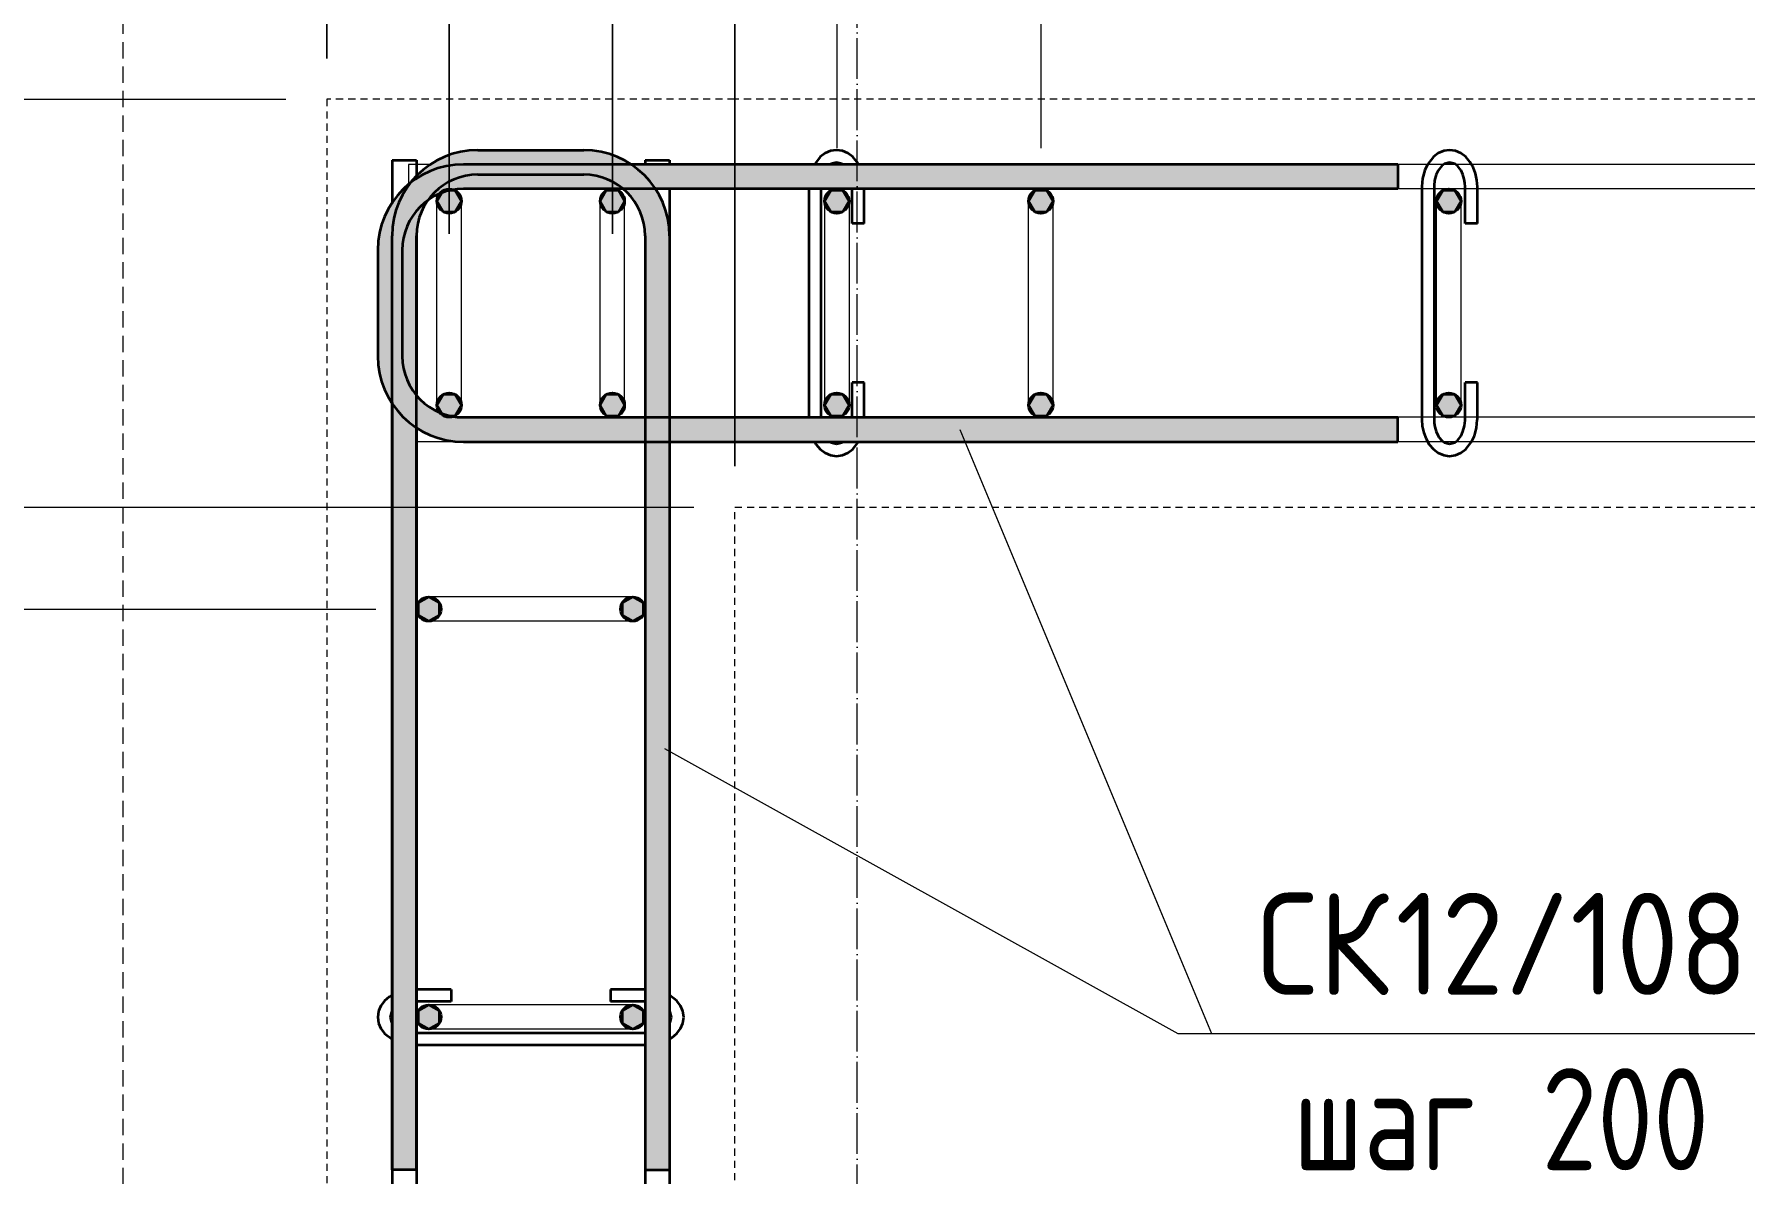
# Model space of a CAD drawing. Header units: millimetres. Extents: x 29094 to 49369, y -2577 to 78616.
# Drawn here: x 29597 to 30435, y 77498 to 78057 of the extents above; entities that cross this region are included whole.
import ezdxf

# ---------------------------------------------------------------- set-up
doc = ezdxf.new("R2010")
doc.units = ezdxf.units.MM
for name, pattern in [('01 Штриховая _4 мм_', [6, 3.5, -2.5]), ('01 Штриховая _8 мм_', [12, 8, -4]), ('02 Штрихпунктирная _20 мм_', [25, 20, -2.5, 0, -2.5])]:
    doc.linetypes.add(name, pattern=pattern)
for name, color, linetype, lineweight in [('AA_Dim', 7, 'Continuous', 9), ('AA_Dim-20', 7, 'Continuous', 9), ('AA_Vinoska', 7, 'Continuous', 9), ('KR_Armatura', 7, 'Continuous', 20), ('KR_Armatura_Tonkie', 7, 'Continuous', 20), ('Оси', 7, 'Continuous', 9)]:
    doc.layers.add(name, color=color, linetype=linetype, lineweight=lineweight)
doc.layers.add('AF_Stena_Опалубка', color=7, linetype='Continuous', lineweight=20, true_color=0x0063c6)
doc.layers.add('KR_Fundament', color=7, linetype='Continuous', lineweight=20, true_color=0x804000)
doc.styles.add('ISOCPEUR_2', font='isocpeur.TTF', dxfattribs={"width": 0.9, "height": 50})
doc.styles.add('ISOCPEUR_3', font='isocpeur.TTF', dxfattribs={"width": 0.8, "height": 50})
doc.dimstyles.new('00_Точн_3_знака__прозр_', dxfattribs={"dimscale": 304.8, "dimtxt": 50.137748, "dimasz": 0.111549, "dimexe": 0.098425, "dimexo": 0.065617, "dimgap": 0.006562, "dimtad": 1, "dimdec": 3, "dimrnd": 0.001, "dimdsep": 46, "dimtxsty": 'ISOCPEUR_2', "dimblk1": 'OBLIQUE', "dimblk2": 'OBLIQUE', "dimsah": 1, "dimcen": 0.09, "dimdle": 0.098425, "dimazin": 0, "dimtfac": 1, "dimtdec": 4, "dimtix": 1, "dimtmove": 0, "dimatfit": 3, "dimfxl": 1, "dimtvp": 1, "dimtolj": 1, "dimtzin": 0, "dimlwd": 18, "dimlwe": 18, "dimarcsym": 2})

# ---------------------------------------------------------------- blocks, each defined once
blk = doc.blocks.new('DIMBLOCK1-План армирования стен')
at = {"layer": 'AA_Dim-20', "color": 30, "lineweight": 18, "true_color": 0xff8000, "transparency": 16777216}
for p, q in [((29640.06, 78332.62), (29640.06, 78362.62)), ((29740.06, 78332.62), (29740.06, 78362.62)), ((29940.06, 78332.62), (29940.06, 78362.62)), ((29610.06, 78332.62), (29740.06, 78332.62)), ((29640.06, 78332.62), (29640.06, 78145)), ((29740.06, 78332.62), (29740.06, 78045)), ((29940.06, 78332.62), (29940.06, 77845))]:
    blk.add_line(p, q, dxfattribs=at)
at = {"layer": 'AA_Dim-20', "color": 30, "lineweight": 30, "true_color": 0xff8000, "transparency": 16777216}
for p, q in [((29640.06, 78332.62), (29657.06, 78349.62)), ((29740.06, 78332.62), (29757.06, 78349.62)), ((29940.06, 78332.62), (29957.06, 78349.62)), ((29640.06, 78332.62), (29623.06, 78315.62)), ((29740.06, 78332.62), (29723.06, 78315.62)), ((29940.06, 78332.62), (29923.06, 78315.62))]:
    blk.add_line(p, q, dxfattribs=at)
at = {"layer": 'AA_Dim-20', "color": 0, "lineweight": 18, "transparency": 16777216, "insert": (29647.96, 78399.76), "char_height": 50, "width": 101.0323, "attachment_point": 1, "line_spacing_factor": 1.135194, "style": 'ISOCPEUR_2'}
blk.add_mtext('100', dxfattribs=at)
blk = doc.blocks.new('_None')
blk = doc.blocks.new('DIMBLOCK2-План армирования стен')
at = {"layer": 'AA_Dim-20', "color": 30, "lineweight": 18, "true_color": 0xff8000, "transparency": 16777216}
for p, q in [((29740.06, 78332.62), (29740.06, 78362.62)), ((29940.06, 78332.62), (29940.06, 78362.62)), ((29990.06, 78332.62), (29990.06, 78362.62)), ((29740.06, 78332.62), (29940.06, 78332.62)), ((29740.06, 78332.62), (29740.06, 78045)), ((29940.06, 78332.62), (29940.06, 77845)), ((29990.06, 78332.62), (29990.06, 78001))]:
    blk.add_line(p, q, dxfattribs=at)
at = {"layer": 'AA_Dim-20', "color": 30, "lineweight": 30, "true_color": 0xff8000, "transparency": 16777216}
for p, q in [((29740.06, 78332.62), (29757.06, 78349.62)), ((29940.06, 78332.62), (29957.06, 78349.62)), ((29990.06, 78332.62), (30007.06, 78349.62)), ((29740.06, 78332.62), (29723.06, 78315.62)), ((29940.06, 78332.62), (29923.06, 78315.62)), ((29990.06, 78332.62), (29973.06, 78315.62))]:
    blk.add_line(p, q, dxfattribs=at)
at = {"layer": 'AA_Dim-20', "color": 0, "lineweight": 18, "transparency": 16777216, "insert": (29793.23, 78399.76), "char_height": 50, "width": 112.3842, "attachment_point": 1, "line_spacing_factor": 1.135194, "style": 'ISOCPEUR_2'}
blk.add_mtext('200', dxfattribs=at)
blk = doc.blocks.new('DIMBLOCK3-План армирования стен')
at = {"layer": 'AA_Dim-20', "color": 30, "lineweight": 18, "true_color": 0xff8000, "transparency": 16777216}
for p, q in [((29940.06, 78332.62), (29940.06, 78362.62)), ((29990.06, 78332.62), (29990.06, 78362.62)), ((30090.06, 78332.62), (30090.06, 78362.62)), ((29940.06, 78332.62), (29990.06, 78332.62)), ((29940.06, 78332.62), (29940.06, 77845)), ((29990.06, 78332.62), (29990.06, 78001)), ((30090.06, 78332.62), (30090.06, 78001))]:
    blk.add_line(p, q, dxfattribs=at)
at = {"layer": 'AA_Dim-20', "color": 30, "lineweight": 30, "true_color": 0xff8000, "transparency": 16777216}
for p, q in [((29940.06, 78332.62), (29957.06, 78349.62)), ((29990.06, 78332.62), (30007.06, 78349.62)), ((30090.06, 78332.62), (30107.06, 78349.62)), ((29940.06, 78332.62), (29923.06, 78315.62)), ((29990.06, 78332.62), (29973.06, 78315.62)), ((30090.06, 78332.62), (30073.06, 78315.62))]:
    blk.add_line(p, q, dxfattribs=at)
at = {"layer": 'AA_Dim-20', "color": 0, "lineweight": 18, "transparency": 16777216, "insert": (29933.84, 78399.76), "char_height": 50, "width": 74.9228, "attachment_point": 1, "line_spacing_factor": 1.135194, "style": 'ISOCPEUR_2'}
blk.add_mtext('50', dxfattribs=at)
blk = doc.blocks.new('DIMBLOCK4-План армирования стен')
at = {"layer": 'AA_Dim-20', "color": 30, "lineweight": 18, "true_color": 0xff8000, "transparency": 16777216}
for p, q in [((29990.06, 78332.62), (29990.06, 78362.62)), ((30090.06, 78332.62), (30090.06, 78362.62)), ((29990.06, 78332.62), (30090.06, 78332.62)), ((29990.06, 78332.62), (29990.06, 78001)), ((30090.06, 78332.62), (30090.06, 78001))]:
    blk.add_line(p, q, dxfattribs=at)
at = {"layer": 'AA_Dim-20', "color": 30, "lineweight": 30, "true_color": 0xff8000, "transparency": 16777216}
for p, q in [((29990.06, 78332.62), (30007.06, 78349.62)), ((30090.06, 78332.62), (30107.06, 78349.62)), ((29990.06, 78332.62), (29973.06, 78315.62)), ((30090.06, 78332.62), (30073.06, 78315.62))]:
    blk.add_line(p, q, dxfattribs=at)
at = {"layer": 'AA_Dim-20', "color": 0, "lineweight": 18, "transparency": 16777216, "insert": (29997.96, 78399.76), "char_height": 50, "width": 101.0323, "attachment_point": 1, "line_spacing_factor": 1.135194, "style": 'ISOCPEUR_2'}
blk.add_mtext('100', dxfattribs=at)
blk = doc.blocks.new('DIMBLOCK5-План армирования стен')
at = {"layer": 'AA_Dim-20', "color": 30, "lineweight": 18, "true_color": 0xff8000, "transparency": 16777216}
for p, q in [((30090.06, 78332.62), (30090.06, 78362.62)), ((31490.06, 78332.62), (31490.06, 78362.62)), ((31630.06, 78332.62), (31630.06, 78362.62)), ((30090.06, 78332.62), (31490.06, 78332.62)), ((30090.06, 78332.62), (30090.06, 78001)), ((31490.06, 78332.62), (31490.06, 78001)), ((31630.06, 78332.62), (31630.06, 78001))]:
    blk.add_line(p, q, dxfattribs=at)
at = {"layer": 'AA_Dim-20', "color": 30, "lineweight": 30, "true_color": 0xff8000, "transparency": 16777216}
for p, q in [((30090.06, 78332.62), (30107.06, 78349.62)), ((31490.06, 78332.62), (31507.06, 78349.62)), ((31630.06, 78332.62), (31647.06, 78349.62)), ((30090.06, 78332.62), (30073.06, 78315.62)), ((31490.06, 78332.62), (31473.06, 78315.62)), ((31630.06, 78332.62), (31613.06, 78315.62))]:
    blk.add_line(p, q, dxfattribs=at)
at = {"layer": 'AA_Dim-20', "color": 0, "lineweight": 18, "transparency": 16777216, "insert": (30636.81, 78399.76), "char_height": 50, "width": 367.803, "attachment_point": 1, "line_spacing_factor": 1.135194, "style": 'ISOCPEUR_2'}
blk.add_mtext('7х200=1400', dxfattribs=at)
blk = doc.blocks.new('DIMBLOCK15-План армирования стен')
at = {"layer": 'AA_Dim-20', "color": 30, "lineweight": 18, "true_color": 0xff8000, "transparency": 16777216}
for p, q in [((29497.26, 78155), (29497.26, 78025)), ((29497.26, 78125), (29467.26, 78125)), ((29497.26, 78125), (29620.06, 78125)), ((29497.26, 78025), (29467.26, 78025)), ((29497.26, 78025), (29720.06, 78025)), ((29497.26, 77825), (29467.26, 77825)), ((29497.26, 77825), (29920.06, 77825))]:
    blk.add_line(p, q, dxfattribs=at)
at = {"layer": 'AA_Dim-20', "color": 30, "lineweight": 30, "true_color": 0xff8000, "transparency": 16777216}
for p, q in [((29497.26, 78125), (29480.26, 78142)), ((29497.26, 78125), (29514.26, 78108)), ((29497.26, 78025), (29480.26, 78042)), ((29497.26, 78025), (29514.26, 78008)), ((29497.26, 77825), (29480.26, 77842)), ((29497.26, 77825), (29514.26, 77808))]:
    blk.add_line(p, q, dxfattribs=at)
at = {"layer": 'AA_Dim-20', "color": 0, "lineweight": 18, "transparency": 16777216, "insert": (29430.13, 78032.9), "char_height": 50, "width": 101.0323, "attachment_point": 1, "rotation": 90, "line_spacing_factor": 1.135194, "style": 'ISOCPEUR_2'}
blk.add_mtext('100', dxfattribs=at)
blk = doc.blocks.new('DIMBLOCK16-План армирования стен')
at = {"layer": 'AA_Dim-20', "color": 30, "lineweight": 30, "true_color": 0xff8000, "transparency": 16777216}
for p, q in [((29497.26, 78025), (29480.26, 78042)), ((29497.26, 78025), (29514.26, 78008)), ((29497.26, 77825), (29480.26, 77842)), ((29497.26, 77825), (29514.26, 77808)), ((29497.26, 77775), (29480.26, 77792)), ((29497.26, 77775), (29514.26, 77758))]:
    blk.add_line(p, q, dxfattribs=at)
at = {"layer": 'AA_Dim-20', "color": 30, "lineweight": 18, "true_color": 0xff8000, "transparency": 16777216}
for p, q in [((29497.26, 78025), (29467.26, 78025)), ((29497.26, 78025), (29497.26, 77825)), ((29497.26, 78025), (29720.06, 78025)), ((29497.26, 77825), (29467.26, 77825)), ((29497.26, 77825), (29920.06, 77825)), ((29497.26, 77775), (29467.26, 77775)), ((29497.26, 77775), (29764.06, 77775))]:
    blk.add_line(p, q, dxfattribs=at)
at = {"layer": 'AA_Dim-20', "color": 0, "lineweight": 18, "transparency": 16777216, "insert": (29430.13, 77878.17), "char_height": 50, "width": 112.3842, "attachment_point": 1, "rotation": 90, "line_spacing_factor": 1.135194, "style": 'ISOCPEUR_2'}
blk.add_mtext('200', dxfattribs=at)
blk = doc.blocks.new('DIMBLOCK17-План армирования стен')
at = {"layer": 'AA_Dim-20', "color": 30, "lineweight": 30, "true_color": 0xff8000, "transparency": 16777216}
for p, q in [((29497.26, 77825), (29480.26, 77842)), ((29497.26, 77825), (29514.26, 77808)), ((29497.26, 77775), (29480.26, 77792)), ((29497.26, 77775), (29514.26, 77758))]:
    blk.add_line(p, q, dxfattribs=at)
at = {"layer": 'AA_Dim-20', "color": 30, "lineweight": 18, "true_color": 0xff8000, "transparency": 16777216}
for p, q in [((29497.26, 77825), (29467.26, 77825)), ((29497.26, 77825), (29497.26, 77775)), ((29497.26, 77825), (29920.06, 77825)), ((29497.26, 77775), (29467.26, 77775)), ((29497.26, 77775), (29764.06, 77775))]:
    blk.add_line(p, q, dxfattribs=at)
at = {"layer": 'AA_Dim-20', "color": 0, "lineweight": 18, "transparency": 16777216, "insert": (29430.13, 77768.78), "char_height": 50, "width": 74.9228, "attachment_point": 1, "rotation": 90, "line_spacing_factor": 1.135194, "style": 'ISOCPEUR_2'}
blk.add_mtext('50', dxfattribs=at)
blk = doc.blocks.new('DIMBLOCK18-План армирования стен')
at = {"layer": 'AA_Dim-20', "color": 30, "lineweight": 30, "true_color": 0xff8000, "transparency": 16777216}
for p, q in [((29497.26, 77775), (29480.26, 77792)), ((29497.26, 77775), (29514.26, 77758)), ((29497.26, 76775), (29480.26, 76792)), ((29497.26, 76775), (29514.26, 76758)), ((29497.26, 76585), (29480.26, 76602)), ((29497.26, 76585), (29514.26, 76568))]:
    blk.add_line(p, q, dxfattribs=at)
at = {"layer": 'AA_Dim-20', "color": 30, "lineweight": 18, "true_color": 0xff8000, "transparency": 16777216}
for p, q in [((29497.26, 77775), (29467.26, 77775)), ((29497.26, 77775), (29497.26, 76775)), ((29497.26, 77775), (29764.06, 77775)), ((29497.26, 76775), (29467.26, 76775)), ((29497.26, 76775), (29764.06, 76775)), ((29497.26, 76585), (29467.26, 76585)), ((29497.26, 76585), (29764.06, 76585))]:
    blk.add_line(p, q, dxfattribs=at)
at = {"layer": 'AA_Dim-20', "color": 0, "lineweight": 18, "transparency": 16777216, "insert": (29430.13, 77123.64), "char_height": 50, "width": 363.2622, "attachment_point": 1, "rotation": 90, "line_spacing_factor": 1.135194, "style": 'ISOCPEUR_2'}
blk.add_mtext('5х200=1000', dxfattribs=at)
blk = doc.blocks.new('DIMBLOCK37-План армирования стен')
at = {"layer": 'AA_Dim-20', "color": 30, "lineweight": 18, "true_color": 0xff8000, "transparency": 16777216}
for p, q in [((29740.06, 78045), (29740.06, 78222.62)), ((29800.06, 77959), (29800.06, 78222.62)), ((29710.06, 78192.62), (29800.06, 78192.62)), ((29740.06, 78192.62), (29740.06, 78045)), ((29800.06, 78192.62), (29800.06, 77959))]:
    blk.add_line(p, q, dxfattribs=at)
at = {"layer": 'AA_Dim-20', "color": 30, "lineweight": 30, "true_color": 0xff8000, "transparency": 16777216}
for p, q in [((29740.06, 78192.62), (29757.06, 78209.62)), ((29800.06, 78192.62), (29817.06, 78209.62)), ((29740.06, 78192.62), (29723.06, 78175.62)), ((29800.06, 78192.62), (29783.06, 78175.62))]:
    blk.add_line(p, q, dxfattribs=at)
at = {"layer": 'AA_Dim-20', "color": 0, "lineweight": 18, "transparency": 16777216, "insert": (29738.84, 78259.76), "char_height": 50, "width": 74.9228, "attachment_point": 1, "line_spacing_factor": 1.135194, "style": 'ISOCPEUR_2'}
blk.add_mtext('60', dxfattribs=at)
blk = doc.blocks.new('_Oblique')
at = {"color": 0, "linetype": 'ByBlock', "lineweight": -2}
blk.add_line((-0.5, -0.5), (0.5, 0.5), dxfattribs=at)
blk = doc.blocks.new('DIMBLOCK38-План армирования стен')
at = {"layer": 'AA_Dim-20', "color": 30, "lineweight": 18, "true_color": 0xff8000, "transparency": 16777216}
for p, q in [((29800.06, 77959), (29800.06, 78222.62)), ((29880.06, 77959), (29880.06, 78222.62)), ((29800.06, 78192.62), (29880.06, 78192.62)), ((29800.06, 78192.62), (29800.06, 77959)), ((29880.06, 78192.62), (29880.06, 77959))]:
    blk.add_line(p, q, dxfattribs=at)
at = {"layer": 'AA_Dim-20', "color": 30, "lineweight": 30, "true_color": 0xff8000, "transparency": 16777216}
for p, q in [((29800.06, 78192.62), (29817.06, 78209.62)), ((29880.06, 78192.62), (29897.06, 78209.62)), ((29800.06, 78192.62), (29783.06, 78175.62)), ((29880.06, 78192.62), (29863.06, 78175.62))]:
    blk.add_line(p, q, dxfattribs=at)
at = {"layer": 'AA_Dim-20', "color": 0, "lineweight": 18, "transparency": 16777216, "insert": (29808.84, 78259.76), "char_height": 50, "width": 74.9228, "attachment_point": 1, "line_spacing_factor": 1.135194, "style": 'ISOCPEUR_2'}
blk.add_mtext('80', dxfattribs=at)
blk = doc.blocks.new('DIMBLOCK39-План армирования стен')
at = {"layer": 'AA_Dim-20', "color": 30, "lineweight": 18, "true_color": 0xff8000, "transparency": 16777216}
for p, q in [((29880.06, 77959), (29880.06, 78222.62)), ((29940.06, 77845), (29940.06, 78222.62)), ((29880.06, 78192.62), (29970.06, 78192.62)), ((29880.06, 78192.62), (29880.06, 77959)), ((29940.06, 78192.62), (29940.06, 77845))]:
    blk.add_line(p, q, dxfattribs=at)
at = {"layer": 'AA_Dim-20', "color": 30, "lineweight": 30, "true_color": 0xff8000, "transparency": 16777216}
for p, q in [((29880.06, 78192.62), (29897.06, 78209.62)), ((29940.06, 78192.62), (29957.06, 78209.62)), ((29880.06, 78192.62), (29863.06, 78175.62)), ((29940.06, 78192.62), (29923.06, 78175.62))]:
    blk.add_line(p, q, dxfattribs=at)
at = {"layer": 'AA_Dim-20', "color": 0, "lineweight": 18, "transparency": 16777216, "insert": (29878.84, 78259.76), "char_height": 50, "width": 74.9228, "attachment_point": 1, "line_spacing_factor": 1.135194, "style": 'ISOCPEUR_2'}
blk.add_mtext('60', dxfattribs=at)
blk = doc.blocks.new('042_М_Арматуры - Диам длина поз _ Шаг-2260295-План армирования стен')
at = {"layer": 'AA_Vinoska'}
blk.add_line((-7, 0), (7, 0), dxfattribs=at)

msp = doc.modelspace()

# ---------------------------------------------------------------- hatches: boundary and pattern name
at = {"layer": 'KR_Armatura', "lineweight": 35}
h = msp.add_hatch(color=256, dxfattribs=at)
edge = h.paths.add_edge_path()
edge.add_arc((29800.0616, 77975), 6, 0, 360)
for points in [[(29797.0616, 77969.8038), (29803.0616, 77969.8038), (29806.0616, 77975), (29803.0616, 77980.1962), (29797.0616, 77980.1962), (29794.0616, 77975)], [(29877.0616, 77969.8038), (29883.0616, 77969.8038), (29886.0616, 77975), (29883.0616, 77980.1962), (29877.0616, 77980.1962), (29874.0616, 77975)], [(29987.0616, 77969.8038), (29993.0616, 77969.8038), (29996.0616, 77975), (29993.0616, 77980.1962), (29987.0616, 77980.1962), (29984.0616, 77975)], [(30087.0616, 77969.8038), (30093.0616, 77969.8038), (30096.0616, 77975), (30093.0616, 77980.1962), (30087.0616, 77980.1962), (30084.0616, 77975)], [(30291.3737, 77969.8038), (30293.0616, 77969.8038), (30296.0616, 77975), (30293.0616, 77980.1962), (30287.0616, 77980.1962), (30284.0616, 77975), (30287.0616, 77969.8038)], [(29797.0616, 77869.8038), (29803.0616, 77869.8038), (29806.0616, 77875), (29803.0616, 77880.1962), (29797.0616, 77880.1962), (29794.0616, 77875)], [(29877.0616, 77869.8038), (29883.0616, 77869.8038), (29886.0616, 77875), (29883.0616, 77880.1962), (29877.0616, 77880.1962), (29874.0616, 77875)], [(29987.0616, 77869.8038), (29993.0616, 77869.8038), (29996.0616, 77875), (29993.0616, 77880.1962), (29987.0616, 77880.1962), (29984.0616, 77875)], [(30087.0616, 77869.8038), (30093.0616, 77869.8038), (30096.0616, 77875), (30093.0616, 77880.1962), (30087.0616, 77880.1962), (30084.0616, 77875)], [(30291.3737, 77869.8038), (30293.0616, 77869.8038), (30296.0616, 77875), (30293.0616, 77880.1962), (30287.0616, 77880.1962), (30284.0616, 77875), (30287.0616, 77869.8038)], [(29790.0616, 77769), (29795.2578, 77772), (29795.2578, 77778), (29790.0616, 77781), (29784.8655, 77778), (29784.8655, 77772)], [(29890.0616, 77769), (29895.2578, 77772), (29895.2578, 77778), (29890.0616, 77781), (29884.8655, 77778), (29884.8655, 77772)], [(29790.0616, 77569), (29795.2578, 77572), (29795.2578, 77578), (29790.0616, 77581), (29784.8655, 77578), (29784.8655, 77572)], [(29890.0616, 77569), (29895.2578, 77572), (29895.2578, 77578), (29890.0616, 77581), (29884.8655, 77578), (29884.8655, 77572)]]:
    msp.add_hatch(color=256, dxfattribs=at).paths.add_polyline_path(points)
h = msp.add_hatch(color=256, dxfattribs=at)
edge = h.paths.add_edge_path()
edge.add_arc((29880.0616, 77975), 6, 0, 360)
h = msp.add_hatch(color=256, dxfattribs=at)
edge = h.paths.add_edge_path()
edge.add_arc((29990.0616, 77975), 6, 0, 360)
h = msp.add_hatch(color=256, dxfattribs=at)
edge = h.paths.add_edge_path()
edge.add_arc((30090.0616, 77975), 6, 0, 360)
h = msp.add_hatch(color=256, dxfattribs=at)
edge = h.paths.add_edge_path()
edge.add_arc((30290.0616, 77975), 6, 0, 360)
h = msp.add_hatch(color=256, dxfattribs=at)
edge = h.paths.add_edge_path()
edge.add_arc((29800.0616, 77875), 6, 0, 360)
h = msp.add_hatch(color=256, dxfattribs=at)
edge = h.paths.add_edge_path()
edge.add_arc((29880.0616, 77875), 6, 0, 360)
h = msp.add_hatch(color=256, dxfattribs=at)
edge = h.paths.add_edge_path()
edge.add_arc((29990.0616, 77875), 6, 0, 360)
h = msp.add_hatch(color=256, dxfattribs=at)
edge = h.paths.add_edge_path()
edge.add_arc((30090.0616, 77875), 6, 0, 360)
h = msp.add_hatch(color=256, dxfattribs=at)
edge = h.paths.add_edge_path()
edge.add_arc((30290.0616, 77875), 6, 0, 360)
h = msp.add_hatch(color=256, dxfattribs=at)
edge = h.paths.add_edge_path()
edge.add_arc((29790.0616, 77775), 6, 0, 360)
h = msp.add_hatch(color=256, dxfattribs=at)
edge = h.paths.add_edge_path()
edge.add_arc((29890.0616, 77775), 6, 0, 360)
h = msp.add_hatch(color=256, dxfattribs=at)
edge = h.paths.add_edge_path()
edge.add_arc((29790.0616, 77575), 6, 0, 360)
h = msp.add_hatch(color=256, dxfattribs=at)
edge = h.paths.add_edge_path()
edge.add_arc((29890.0616, 77575), 6, 0, 360)
at = {"layer": 'KR_Armatura_Tonkie'}
for points in [[(29772.0616, 77958), (29784.0616, 77958), (29785.0838, 77965.7646), (29788.0808, 77973), (29792.8484, 77979.2132), (29799.0616, 77983.9808), (29806.297, 77986.9778), (29814.0616, 77988), (29814.0616, 78000), (29803.1912, 77998.5689), (29793.0616, 77994.3731), (29784.3631, 77987.6985), (29777.6885, 77979), (29773.4927, 77968.8704)], [(29814.0616, 77988), (29866.0616, 77988), (29866.0616, 78000), (29814.0616, 78000)], [(29896.0616, 77958), (29908.0616, 77958), (29906.6305, 77968.8704), (29902.4347, 77979), (29895.7601, 77987.6985), (29887.0616, 77994.3731), (29876.932, 77998.5689), (29866.0616, 78000), (29866.0616, 77988), (29873.8262, 77986.9778), (29881.0616, 77983.9808), (29887.2748, 77979.2132), (29892.0424, 77973), (29895.0394, 77965.7646)], [(29777.0616, 77951), (29778.0838, 77958.7646), (29781.0808, 77966), (29785.8484, 77972.2132), (29792.0616, 77976.9808), (29799.297, 77979.9778), (29807.0616, 77981), (29807.0616, 77993), (29796.1912, 77991.5689), (29786.0616, 77987.3731), (29777.3631, 77980.6985), (29770.6885, 77972), (29766.4927, 77961.8704), (29765.0616, 77951)], [(30249.9676, 77981), (30265.0616, 77981), (30265.0616, 77993), (29807.0616, 77993), (29807.0616, 77981), (30167.1552, 77981)], [(29772.0616, 77500), (29784.0616, 77500), (29784.0616, 77958), (29772.0616, 77958), (29772.0616, 77522.4334)], [(29908.0616, 77500), (29908.0616, 77958), (29896.0616, 77958), (29896.0616, 77500)], [(29777.0616, 77899), (29777.0616, 77951), (29765.0616, 77951), (29765.0616, 77899)], [(29807.0616, 77857), (29807.0616, 77869), (29799.297, 77870.0222), (29792.0616, 77873.0192), (29785.8484, 77877.7868), (29781.0808, 77884), (29778.0421, 77891.5524), (29777.0616, 77899), (29765.0616, 77899), (29766.4927, 77888.1296), (29770.6885, 77878), (29777.3631, 77869.3015), (29786.0616, 77862.6269), (29796.1912, 77858.4311)], [(29807.0616, 77857), (30265.0616, 77857), (30265.0616, 77869), (29807.0616, 77869)]]:
    msp.add_hatch(color=256, dxfattribs=at).paths.add_polyline_path(points)

# ---------------------------------------------------------------- linework, layer by layer
at = {"layer": 'AA_Vinoska'}
for p, q in [((30050.3272, 77863), (30173.7124, 77566.8691)), ((29905.6294, 77706.667), (30157.2656, 77566.8691)), ((30157.2656, 77566.8691), (30173.7124, 77566.8691))]:
    msp.add_line(p, q, dxfattribs=at)
at = {"layer": 'AF_Stena_Опалубка', "linetype": '01 Штриховая _4 мм_'}
for p, q in [((29940.0616, 78025), (29740.0616, 78025)), ((29740.0616, 78025), (29740.0616, 76335)), ((31880.0616, 78025), (29940.0616, 78025)), ((29940.0616, 76535), (29940.0616, 77825)), ((29940.0616, 77825), (31680.0616, 77825))]:
    msp.add_line(p, q, dxfattribs=at)
at = {"layer": 'KR_Armatura', "lineweight": 35}
for p, q in [((29797.0616, 77980.1962), (29794.0616, 77975)), ((29803.0616, 77980.1962), (29797.0616, 77980.1962)), ((29806.0616, 77975), (29803.0616, 77980.1962)), ((29877.0616, 77980.1962), (29874.0616, 77975)), ((29883.0616, 77980.1962), (29877.0616, 77980.1962)), ((29886.0616, 77975), (29883.0616, 77980.1962)), ((29987.0616, 77980.1962), (29984.0616, 77975)), ((29993.0616, 77980.1962), (29987.0616, 77980.1962)), ((29996.0616, 77975), (29993.0616, 77980.1962)), ((30087.0616, 77980.1962), (30084.0616, 77975)), ((30093.0616, 77980.1962), (30087.0616, 77980.1962)), ((30096.0616, 77975), (30093.0616, 77980.1962)), ((30287.0616, 77980.1962), (30284.0616, 77975)), ((30293.0616, 77980.1962), (30287.0616, 77980.1962)), ((30296.0616, 77975), (30293.0616, 77980.1962)), ((29794.0616, 77975), (29797.0616, 77969.8038)), ((29803.0616, 77969.8038), (29806.0616, 77975)), ((29874.0616, 77975), (29877.0616, 77969.8038)), ((29883.0616, 77969.8038), (29886.0616, 77975)), ((29984.0616, 77975), (29987.0616, 77969.8038)), ((29993.0616, 77969.8038), (29996.0616, 77975)), ((30084.0616, 77975), (30087.0616, 77969.8038)), ((30093.0616, 77969.8038), (30096.0616, 77975)), ((30284.0616, 77975), (30287.0616, 77969.8038)), ((30293.0616, 77969.8038), (30296.0616, 77975)), ((29797.0616, 77969.8038), (29803.0616, 77969.8038)), ((29877.0616, 77969.8038), (29883.0616, 77969.8038)), ((29987.0616, 77969.8038), (29993.0616, 77969.8038)), ((30087.0616, 77969.8038), (30093.0616, 77969.8038)), ((30287.0616, 77969.8038), (30291.3737, 77969.8038)), ((30291.3737, 77969.8038), (30293.0616, 77969.8038)), ((29797.0616, 77880.1962), (29794.0616, 77875)), ((29803.0616, 77880.1962), (29797.0616, 77880.1962)), ((29806.0616, 77875), (29803.0616, 77880.1962)), ((29877.0616, 77880.1962), (29874.0616, 77875)), ((29883.0616, 77880.1962), (29877.0616, 77880.1962)), ((29886.0616, 77875), (29883.0616, 77880.1962)), ((29987.0616, 77880.1962), (29984.0616, 77875)), ((29993.0616, 77880.1962), (29987.0616, 77880.1962)), ((29996.0616, 77875), (29993.0616, 77880.1962)), ((30087.0616, 77880.1962), (30084.0616, 77875)), ((30093.0616, 77880.1962), (30087.0616, 77880.1962)), ((30096.0616, 77875), (30093.0616, 77880.1962)), ((30287.0616, 77880.1962), (30284.0616, 77875)), ((30293.0616, 77880.1962), (30287.0616, 77880.1962)), ((30296.0616, 77875), (30293.0616, 77880.1962)), ((29794.0616, 77875), (29797.0616, 77869.8038)), ((29803.0616, 77869.8038), (29806.0616, 77875)), ((29874.0616, 77875), (29877.0616, 77869.8038)), ((29883.0616, 77869.8038), (29886.0616, 77875)), ((29984.0616, 77875), (29987.0616, 77869.8038)), ((29993.0616, 77869.8038), (29996.0616, 77875)), ((30084.0616, 77875), (30087.0616, 77869.8038)), ((30093.0616, 77869.8038), (30096.0616, 77875)), ((30284.0616, 77875), (30287.0616, 77869.8038)), ((30293.0616, 77869.8038), (30296.0616, 77875)), ((29797.0616, 77869.8038), (29803.0616, 77869.8038)), ((29877.0616, 77869.8038), (29883.0616, 77869.8038)), ((29987.0616, 77869.8038), (29993.0616, 77869.8038)), ((30087.0616, 77869.8038), (30093.0616, 77869.8038)), ((30287.0616, 77869.8038), (30291.3737, 77869.8038)), ((30291.3737, 77869.8038), (30293.0616, 77869.8038)), ((29790.0616, 77781), (29784.8655, 77778)), ((29795.2578, 77778), (29790.0616, 77781)), ((29890.0616, 77781), (29884.8655, 77778)), ((29895.2578, 77778), (29890.0616, 77781)), ((29784.8655, 77778), (29784.8655, 77772)), ((29784.8655, 77772), (29790.0616, 77769)), ((29790.0616, 77769), (29795.2578, 77772)), ((29795.2578, 77772), (29795.2578, 77778)), ((29884.8655, 77778), (29884.8655, 77772)), ((29884.8655, 77772), (29890.0616, 77769)), ((29890.0616, 77769), (29895.2578, 77772)), ((29895.2578, 77772), (29895.2578, 77778)), ((29790.0616, 77581), (29784.8655, 77578)), ((29784.8655, 77578), (29784.8655, 77572)), ((29795.2578, 77578), (29790.0616, 77581)), ((29795.2578, 77572), (29795.2578, 77578)), ((29890.0616, 77581), (29884.8655, 77578)), ((29884.8655, 77578), (29884.8655, 77572)), ((29895.2578, 77578), (29890.0616, 77581)), ((29895.2578, 77572), (29895.2578, 77578)), ((29784.8655, 77572), (29790.0616, 77569)), ((29790.0616, 77569), (29795.2578, 77572)), ((29884.8655, 77572), (29890.0616, 77569)), ((29890.0616, 77569), (29895.2578, 77572))]:
    msp.add_line(p, q, dxfattribs=at)
for centre in [(29800.0616, 77975), (29880.0616, 77975), (29990.0616, 77975), (30090.0616, 77975), (30290.0616, 77975), (29800.0616, 77875), (29880.0616, 77875), (29990.0616, 77875), (30090.0616, 77875), (30290.0616, 77875), (29790.0616, 77775), (29890.0616, 77775), (29790.0616, 77575), (29890.0616, 77575)]:
    msp.add_circle(centre, 6, dxfattribs=at)
at = {"layer": 'KR_Armatura_Tonkie', "lineweight": 35}
for p, q in [((29814.0616, 78000), (29866.0616, 78000)), ((29984.3395, 77998.4468), (29981.9616, 77996.6525)), ((29987.0332, 77999.5997), (29984.3395, 77998.4468)), ((29989.9148, 78000), (29987.0332, 77999.5997)), ((29992.7964, 77999.5997), (29989.9148, 78000)), ((29995.4901, 77998.4468), (29992.7964, 77999.5997)), ((29997.868, 77996.6525), (29995.4901, 77998.4468)), ((30284.8612, 77998.4468), (30282.4833, 77996.6525)), ((30287.5549, 77999.5997), (30284.8612, 77998.4468)), ((30290.4365, 78000), (30287.5549, 77999.5997)), ((30293.3181, 77999.5997), (30290.4365, 78000)), ((30296.0118, 77998.4468), (30293.3181, 77999.5997)), ((30298.3896, 77996.6525), (30296.0118, 77998.4468)), ((29772.0616, 77995), (29772.0616, 77973.7894)), ((29772.0616, 77995), (29784.0616, 77995)), ((29784.0616, 77995), (29784.0616, 77987.3055)), ((30265.0616, 77993), (29807.0616, 77993)), ((29896.0616, 77995), (29896.0616, 77993)), ((29896.0616, 77995), (29908.0616, 77995)), ((29908.0616, 77995), (29908.0616, 77993)), ((29981.9616, 77996.6525), (29979.121, 77993.0217)), ((29987.3722, 77993.2696), (29987.0167, 77993)), ((29989.9148, 77994), (29987.3722, 77993.2696)), ((29991.1861, 77993.6348), (29989.9148, 77994)), ((29992.4574, 77993.2696), (29991.1861, 77993.6348)), ((29992.8129, 77993), (29992.4574, 77993.2696)), ((29999.8643, 77994.3387), (29997.868, 77996.6525)), ((30000.6419, 77993), (29999.8643, 77994.3387)), ((30265.0616, 77993), (30265.0616, 77981)), ((30278.276, 77990.1316), (30277.1937, 77986.1679)), ((30279.6427, 77993.0217), (30278.276, 77990.1316)), ((30282.4833, 77996.6525), (30279.6427, 77993.0217)), ((30284.8322, 77990.0101), (30283.8885, 77988.0103)), ((30286.6042, 77992.2916), (30284.8322, 77990.0101)), ((30287.8939, 77993.2696), (30286.6042, 77992.2916)), ((30290.4365, 77994), (30287.8939, 77993.2696)), ((30291.7078, 77993.6348), (30290.4365, 77994)), ((30292.9791, 77993.2696), (30291.7078, 77993.6348)), ((30294.2687, 77992.2916), (30292.9791, 77993.2696)), ((30295.487, 77990.8746), (30294.2687, 77992.2916)), ((30296.0408, 77990.0101), (30295.487, 77990.8746)), ((30296.9844, 77988.0103), (30296.0408, 77990.0101)), ((30300.386, 77994.3387), (30298.3896, 77996.6525)), ((30301.968, 77991.6151), (30300.386, 77994.3387)), ((30303.1148, 77988.5835), (30301.968, 77991.6151)), ((30303.81, 77985.3442), (30303.1148, 77988.5835)), ((30265.0616, 77981), (29807.0616, 77981)), ((29814.0616, 77988), (29866.0616, 77988)), ((29908.0616, 77981), (29908.0616, 77869)), ((29976.3082, 77981), (29976.3082, 77869)), ((29982.3082, 77981), (29982.3082, 77869)), ((29997.5214, 77964), (29997.5214, 77981)), ((30003.5214, 77964), (30003.5214, 77981)), ((30276.8308, 77982.2101), (30276.8299, 77982)), ((30276.8299, 77982), (30276.8299, 77868)), ((30277.1937, 77986.1679), (30276.8308, 77982.2101)), ((30282.8408, 77982.6319), (30282.8299, 77982)), ((30282.8299, 77982), (30282.8299, 77868)), ((30283.1018, 77985.1215), (30282.8408, 77982.6319)), ((30283.8885, 77988.0103), (30283.1018, 77985.1215)), ((30297.6531, 77985.7251), (30296.9844, 77988.0103)), ((30297.9447, 77983.888), (30297.6531, 77985.7251)), ((30298.0431, 77982), (30297.9447, 77983.888)), ((30298.0431, 77964), (30298.0431, 77982)), ((30304.0431, 77982), (30303.81, 77985.3442)), ((30304.0431, 77964), (30304.0431, 77982)), ((30003.5214, 77964), (29997.5214, 77964)), ((30304.0431, 77964), (30298.0431, 77964)), ((29772.0616, 77500), (29772.0616, 77958)), ((29784.0616, 77958), (29784.0616, 77880.1154)), ((29784.0616, 77500), (29784.0616, 77958)), ((29896.0616, 77958), (29896.0616, 77869)), ((29896.0616, 77958), (29896.0616, 77500)), ((29908.0616, 77958), (29908.0616, 77500)), ((29765.0616, 77951), (29765.0616, 77899)), ((29777.0616, 77951), (29777.0616, 77899)), ((30003.5214, 77886), (29997.5214, 77886)), ((29997.5214, 77869), (29997.5214, 77886)), ((30003.5214, 77869), (30003.5214, 77886)), ((30304.0431, 77886), (30298.0431, 77886)), ((30298.0431, 77868), (30298.0431, 77886)), ((30304.0431, 77868), (30304.0431, 77886)), ((29772.0616, 77876.2106), (29772.0616, 76483.7894)), ((29784.0616, 77864.1616), (29784.0616, 76495.8384)), ((29807.0616, 77869), (30265.0616, 77869)), ((30265.0616, 77857), (30265.0616, 77869)), ((30276.8299, 77868), (30277.0629, 77864.6558)), ((30277.0629, 77864.6558), (30277.7582, 77861.4165)), ((30282.8299, 77868), (30282.9283, 77866.112)), ((30282.9283, 77866.112), (30283.2199, 77864.2749)), ((30283.2199, 77864.2749), (30283.8885, 77861.9897)), ((30296.9844, 77861.9897), (30297.7712, 77864.8785)), ((30297.7712, 77864.8785), (30298.0321, 77867.3681)), ((30298.0321, 77867.3681), (30298.0431, 77868)), ((30302.5969, 77859.8684), (30303.6792, 77863.8321)), ((30303.6792, 77863.8321), (30304.0422, 77867.7899)), ((30304.0422, 77867.7899), (30304.0431, 77868)), ((29807.0616, 77857), (30265.0616, 77857)), ((29896.0616, 77857), (29896.0616, 76503)), ((29908.0616, 77857), (29908.0616, 76503)), ((29979.1877, 77857), (29979.9653, 77855.6613)), ((29979.9653, 77855.6613), (29981.9616, 77853.3475)), ((29987.0167, 77857), (29987.3722, 77856.7304)), ((29987.3722, 77856.7304), (29988.6435, 77856.3652)), ((29988.6435, 77856.3652), (29989.9148, 77856)), ((29989.9148, 77856), (29992.4574, 77856.7304)), ((29992.4574, 77856.7304), (29992.8129, 77857)), ((29997.868, 77853.3475), (30000.7086, 77856.9783)), ((30277.7582, 77861.4165), (30278.9049, 77858.3849)), ((30278.9049, 77858.3849), (30280.487, 77855.6613)), ((30280.487, 77855.6613), (30282.4833, 77853.3475)), ((30283.8885, 77861.9897), (30284.8322, 77859.9899)), ((30284.8322, 77859.9899), (30285.386, 77859.1254)), ((30285.386, 77859.1254), (30286.6042, 77857.7084)), ((30286.6042, 77857.7084), (30287.8939, 77856.7304)), ((30287.8939, 77856.7304), (30289.1652, 77856.3652)), ((30289.1652, 77856.3652), (30290.4365, 77856)), ((30290.4365, 77856), (30292.9791, 77856.7304)), ((30292.9791, 77856.7304), (30294.2687, 77857.7084)), ((30294.2687, 77857.7084), (30296.0408, 77859.9899)), ((30296.0408, 77859.9899), (30296.9844, 77861.9897)), ((30298.3896, 77853.3475), (30301.2302, 77856.9783)), ((30301.2302, 77856.9783), (30302.5969, 77859.8684)), ((29981.9616, 77853.3475), (29984.3395, 77851.5532)), ((29984.3395, 77851.5532), (29987.0332, 77850.4003)), ((29987.0332, 77850.4003), (29989.9148, 77850)), ((29989.9148, 77850), (29992.7964, 77850.4003)), ((29992.7964, 77850.4003), (29995.4901, 77851.5532)), ((29995.4901, 77851.5532), (29997.868, 77853.3475)), ((30282.4833, 77853.3475), (30284.8612, 77851.5532)), ((30284.8612, 77851.5532), (30287.5549, 77850.4003)), ((30287.5549, 77850.4003), (30290.4365, 77850)), ((30290.4365, 77850), (30293.3181, 77850.4003)), ((30293.3181, 77850.4003), (30296.0118, 77851.5532)), ((30296.0118, 77851.5532), (30298.3896, 77853.3475)), ((29801.0616, 77588.5259), (29784.0616, 77588.5259)), ((29801.0616, 77588.5259), (29801.0616, 77582.5259)), ((29896.0616, 77588.5259), (29879.0616, 77588.5259)), ((29879.0616, 77588.5259), (29879.0616, 77582.5259)), ((29765.4619, 77577.8009), (29765.0616, 77574.9193)), ((29766.6148, 77580.4946), (29765.4619, 77577.8009)), ((29768.4091, 77582.8725), (29766.6148, 77580.4946)), ((29770.723, 77584.8688), (29768.4091, 77582.8725)), ((29772.0616, 77585.6464), (29770.723, 77584.8688)), ((29772.0616, 77577.8174), (29771.792, 77577.4619)), ((29801.0616, 77582.5259), (29784.0616, 77582.5259)), ((29896.0616, 77582.5259), (29879.0616, 77582.5259)), ((29908.3312, 77577.4619), (29908.0616, 77577.8174)), ((29911.7141, 77582.8725), (29908.0833, 77585.7131)), ((29913.5084, 77580.4946), (29911.7141, 77582.8725)), ((29914.6613, 77577.8009), (29913.5084, 77580.4946)), ((29915.0616, 77574.9193), (29914.6613, 77577.8009)), ((29765.0616, 77574.9193), (29765.4619, 77572.0377)), ((29765.4619, 77572.0377), (29766.6148, 77569.344)), ((29766.6148, 77569.344), (29768.4091, 77566.9661)), ((29771.4268, 77576.1906), (29771.0616, 77574.9193)), ((29771.0616, 77574.9193), (29771.792, 77572.3767)), ((29771.792, 77577.4619), (29771.4268, 77576.1906)), ((29771.792, 77572.3767), (29772.0616, 77572.0212)), ((29908.0616, 77572.0212), (29908.3312, 77572.3767)), ((29909.0616, 77574.9193), (29908.3312, 77577.4619)), ((29908.3312, 77572.3767), (29908.6964, 77573.648)), ((29908.6964, 77573.648), (29909.0616, 77574.9193)), ((29911.7141, 77566.9661), (29913.5084, 77569.344)), ((29913.5084, 77569.344), (29914.6613, 77572.0377)), ((29914.6613, 77572.0377), (29915.0616, 77574.9193)), ((29768.4091, 77566.9661), (29772.04, 77564.1255)), ((29784.0616, 77567.3127), (29896.0616, 77567.3127)), ((29784.0616, 77561.3127), (29896.0616, 77561.3127)), ((29908.0616, 77564.1922), (29909.4003, 77564.9698)), ((29909.4003, 77564.9698), (29911.7141, 77566.9661)), ((29784.0616, 77500), (29772.0616, 77500)), ((29896.0616, 77500), (29908.0616, 77500))]:
    msp.add_line(p, q, dxfattribs=at)
at = {"layer": 'KR_Armatura_Tonkie'}
for p, q in [((29791.2722, 77993), (29780.0616, 77993)), ((29780.0616, 77993), (29780.0616, 77982.7691)), ((31731.2722, 77993), (29888.851, 77993)), ((29884.9462, 77981), (29807.0616, 77981)), ((31719.2232, 77981), (29900.9, 77981)), ((29794.0616, 77939), (29794.0616, 77975)), ((29806.0616, 77939), (29806.0616, 77975)), ((29874.0616, 77939), (29874.0616, 77975)), ((29886.0616, 77939), (29886.0616, 77975)), ((29984.0616, 77975), (29984.0616, 77939)), ((29996.0616, 77975), (29996.0616, 77939)), ((30084.0616, 77939), (30084.0616, 77975)), ((30096.0616, 77939), (30096.0616, 77975)), ((30284.0616, 77939), (30284.0616, 77975)), ((30296.0616, 77939), (30296.0616, 77975)), ((29794.0616, 77911), (29794.0616, 77939)), ((29806.0616, 77911), (29806.0616, 77939)), ((29874.0616, 77911), (29874.0616, 77939)), ((29886.0616, 77911), (29886.0616, 77939)), ((29984.0616, 77939), (29984.0616, 77911)), ((29996.0616, 77939), (29996.0616, 77911)), ((30084.0616, 77911), (30084.0616, 77939)), ((30096.0616, 77911), (30096.0616, 77939)), ((30284.0616, 77911), (30284.0616, 77939)), ((30296.0616, 77911), (30296.0616, 77939)), ((29794.0616, 77875), (29794.0616, 77911)), ((29806.0616, 77875), (29806.0616, 77911)), ((29874.0616, 77875), (29874.0616, 77911)), ((29886.0616, 77875), (29886.0616, 77911)), ((29984.0616, 77911), (29984.0616, 77875)), ((29996.0616, 77911), (29996.0616, 77875)), ((30084.0616, 77875), (30084.0616, 77911)), ((30096.0616, 77875), (30096.0616, 77911)), ((30284.0616, 77875), (30284.0616, 77911)), ((30296.0616, 77875), (30296.0616, 77911)), ((29896.0616, 77869), (29807.0616, 77869)), ((31712.0616, 77869), (29908.0616, 77869)), ((29896.0616, 77857), (29784.0616, 77857)), ((31712.0616, 77857), (29908.0616, 77857)), ((29826.0616, 77781), (29790.0616, 77781)), ((29854.0616, 77781), (29826.0616, 77781)), ((29890.0616, 77781), (29854.0616, 77781)), ((29826.0616, 77769), (29790.0616, 77769)), ((29854.0616, 77769), (29826.0616, 77769)), ((29890.0616, 77769), (29854.0616, 77769)), ((29826.0616, 77581), (29790.0616, 77581)), ((29854.0616, 77581), (29826.0616, 77581)), ((29890.0616, 77581), (29854.0616, 77581)), ((29826.0616, 77569), (29790.0616, 77569)), ((29854.0616, 77569), (29826.0616, 77569)), ((29890.0616, 77569), (29854.0616, 77569))]:
    msp.add_line(p, q, dxfattribs=at)
at = {"layer": 'KR_Armatura_Tonkie', "lineweight": 35}
for centre, radius, start, end in [((29814.0616, 77958), 42, 90, 180), ((29866.0616, 77958), 42, 0, 90), ((29807.0616, 77951), 42, 90, 180), ((29807.0616, 77951), 30, 90, 180), ((29814.0616, 77958), 30, 90, 180), ((29866.0616, 77958), 30, 360, 90), ((29807.0616, 77899), 42, 180, 270), ((29807.0616, 77899), 30, 180, 270)]:
    msp.add_arc(centre, radius, start, end, dxfattribs=at)
at = {"layer": 'KR_Armatura_Tonkie'}
for centre, start, end in [((29800.0616, 77975), 0, 65.2645714), ((29880.0616, 77975), 0, 180), ((29990.0616, 77975), 0, 180), ((30090.0616, 77975), 0, 180), ((30290.0616, 77975), 0, 180), ((29800.0616, 77975), 150, 180), ((29800.0616, 77875), 180, 210), ((29800.0616, 77875), 294.7354286, 0), ((29880.0616, 77875), 180, 0), ((29990.0616, 77875), 180, 0), ((30090.0616, 77875), 180, 0), ((30290.0616, 77875), 180, 0), ((29790.0616, 77775), 90, 270), ((29890.0616, 77775), 270, 90), ((29790.0616, 77575), 90, 270), ((29890.0616, 77575), 270, 90)]:
    msp.add_arc(centre, 6, start, end, dxfattribs=at)
at = {"layer": 'KR_Fundament', "linetype": '01 Штриховая _8 мм_'}
msp.add_line((29640.0616, 78125), (29640.0616, 76335), dxfattribs=at)
at = {"layer": 'Оси', "linetype": '02 Штрихпунктирная _20 мм_'}
msp.add_line((30000.0616, 75876.3415), (30000.0616, 78344.3592), dxfattribs=at)

# ---------------------------------------------------------------- block references
at = {"layer": 'AA_Vinoska', "xscale": 19.99999999999999, "yscale": 19.99999999999999, "zscale": 19.99999999999999}
msp.add_blockref('042_М_Арматуры - Диам длина поз _ Шаг-2260295-План армирования стен', (30313.7124, 77566.8691), dxfattribs=at)

# ---------------------------------------------------------------- texts
at = {"layer": 'AA_Vinoska', "char_height": 50, "attachment_point": 1}
for s, insert, width, style in [('СК', (30196.0052, 77635.8741), 82.253137, 'ISOCPEUR_2'), ('12/108', (30263.8708, 77635.8741), 210.683475, 'ISOCPEUR_2'), (' 200', (30310.0535, 77549.893), 133.4008, 'ISOCPEUR_3'), ('шаг', (30213.7452, 77549.893), 116.7257, 'ISOCPEUR_3')]:
    msp.add_mtext(s, dxfattribs=dict(at, insert=insert, width=width, style=style))

# ---------------------------------------------------------------- dimensions: what is measured, and where the dimension line sits
at = {"layer": 'AA_Dim', "color": 30, "lineweight": 18, "true_color": 0xff8000}
for base, p1, p2, text, override, picture, middle in [((29740.0616, 78332.625), (29640.0616, 78125), (29740.0616, 78025), '100', {"dimpost": '<>', "dimblk1": 'None', "dimblk2": 'None', "dimsah": 1, "dimfxl": 141.421356}, 'DIMBLOCK1-План армирования стен', (29690.0616, 78359.625)), ((29940.0616, 78332.625), (29740.0616, 78025), (29940.0616, 77825), '200', {"dimpost": '<>', "dimblk1": 'None', "dimblk2": 'None', "dimsah": 1, "dimfxl": 282.842712}, 'DIMBLOCK2-План армирования стен', (29840.0616, 78359.625)), ((29990.0616, 78332.625), (29940.0616, 77825), (29990.0616, 77981), '50', {"dimpost": '<>', "dimblk1": 'None', "dimblk2": 'None', "dimsah": 1, "dimfxl": 163.816971}, 'DIMBLOCK3-План армирования стен', (29965.0616, 78359.625)), ((30090.0616, 78332.625), (29990.0616, 77981), (30090.0616, 77981), '100', {"dimpost": '<>', "dimblk1": 'None', "dimblk2": 'None', "dimsah": 1, "dimfxl": 100}, 'DIMBLOCK4-План армирования стен', (30040.0616, 78359.625)), ((31490.0616, 78332.625), (30090.0616, 77981), (31490.0616, 77981), '7х200=1400', {"dimpost": '<>', "dimblk1": 'None', "dimblk2": 'None', "dimsah": 1, "dimfxl": 1400}, 'DIMBLOCK5-План армирования стен', (30790.0616, 78359.625))]:
    dim = msp.add_linear_dim(base=base, p1=p1, p2=p2, text=text, dimstyle='00_Точн_3_знака__прозр_', override=override, dxfattribs=at)
    dim.commit()
    dim.dimension.update_dxf_attribs({"geometry": picture, "text_midpoint": middle})
for base, p1, p2, override, picture, middle in [((29800.0616, 78192.625), (29740.0616, 78025), (29800.0616, 77939), {"dimpost": '<>', "dimfxl": 104.861814}, 'DIMBLOCK37-План армирования стен', (29770.0616, 78219.625)), ((29880.0616, 78192.625), (29800.0616, 77939), (29880.0616, 77939), {"dimpost": '<>', "dimfxl": 80}, 'DIMBLOCK38-План армирования стен', (29840.0616, 78219.625)), ((29940.0616, 78192.625), (29880.0616, 77939), (29940.0616, 77825), {"dimpost": '<>', "dimfxl": 128.825463}, 'DIMBLOCK39-План армирования стен', (29910.0616, 78219.625))]:
    dim = msp.add_linear_dim(base=base, p1=p1, p2=p2, dimstyle='00_Точн_3_знака__прозр_', override=override, dxfattribs=at)
    dim.commit()
    dim.dimension.update_dxf_attribs({"geometry": picture, "text_midpoint": middle})
for base, p1, p2, text, override, picture, middle in [((29497.2617, 78025), (29640.0616, 78125), (29740.0616, 78025), '100', {"dimpost": '<>', "dimblk1": 'None', "dimblk2": 'None', "dimsah": 1, "dimfxl": 141.421356}, 'DIMBLOCK15-План армирования стен', (29470.2617, 78075)), ((29497.2617, 77825), (29740.0616, 78025), (29940.0616, 77825), '200', {"dimpost": '<>', "dimblk1": 'None', "dimblk2": 'None', "dimsah": 1, "dimfxl": 282.842712}, 'DIMBLOCK16-План армирования стен', (29470.2617, 77925)), ((29497.2617, 77775), (29940.0616, 77825), (29784.0616, 77775), '50', {"dimpost": '<>', "dimblk1": 'None', "dimblk2": 'None', "dimsah": 1, "dimfxl": 163.816971}, 'DIMBLOCK17-План армирования стен', (29470.2617, 77800)), ((29497.2617, 76775), (29784.0616, 77775), (29784.0616, 76775), '5х200=1000', {"dimpost": '<>', "dimblk1": 'None', "dimblk2": 'None', "dimsah": 1, "dimfxl": 1000}, 'DIMBLOCK18-План армирования стен', (29470.2617, 77275))]:
    dim = msp.add_linear_dim(base=base, p1=p1, p2=p2, angle=90, text=text, dimstyle='00_Точн_3_знака__прозр_', override=override, dxfattribs=at)
    dim.commit()
    dim.dimension.update_dxf_attribs({"geometry": picture, "text_midpoint": middle})

doc.saveas('drawing.dxf')
